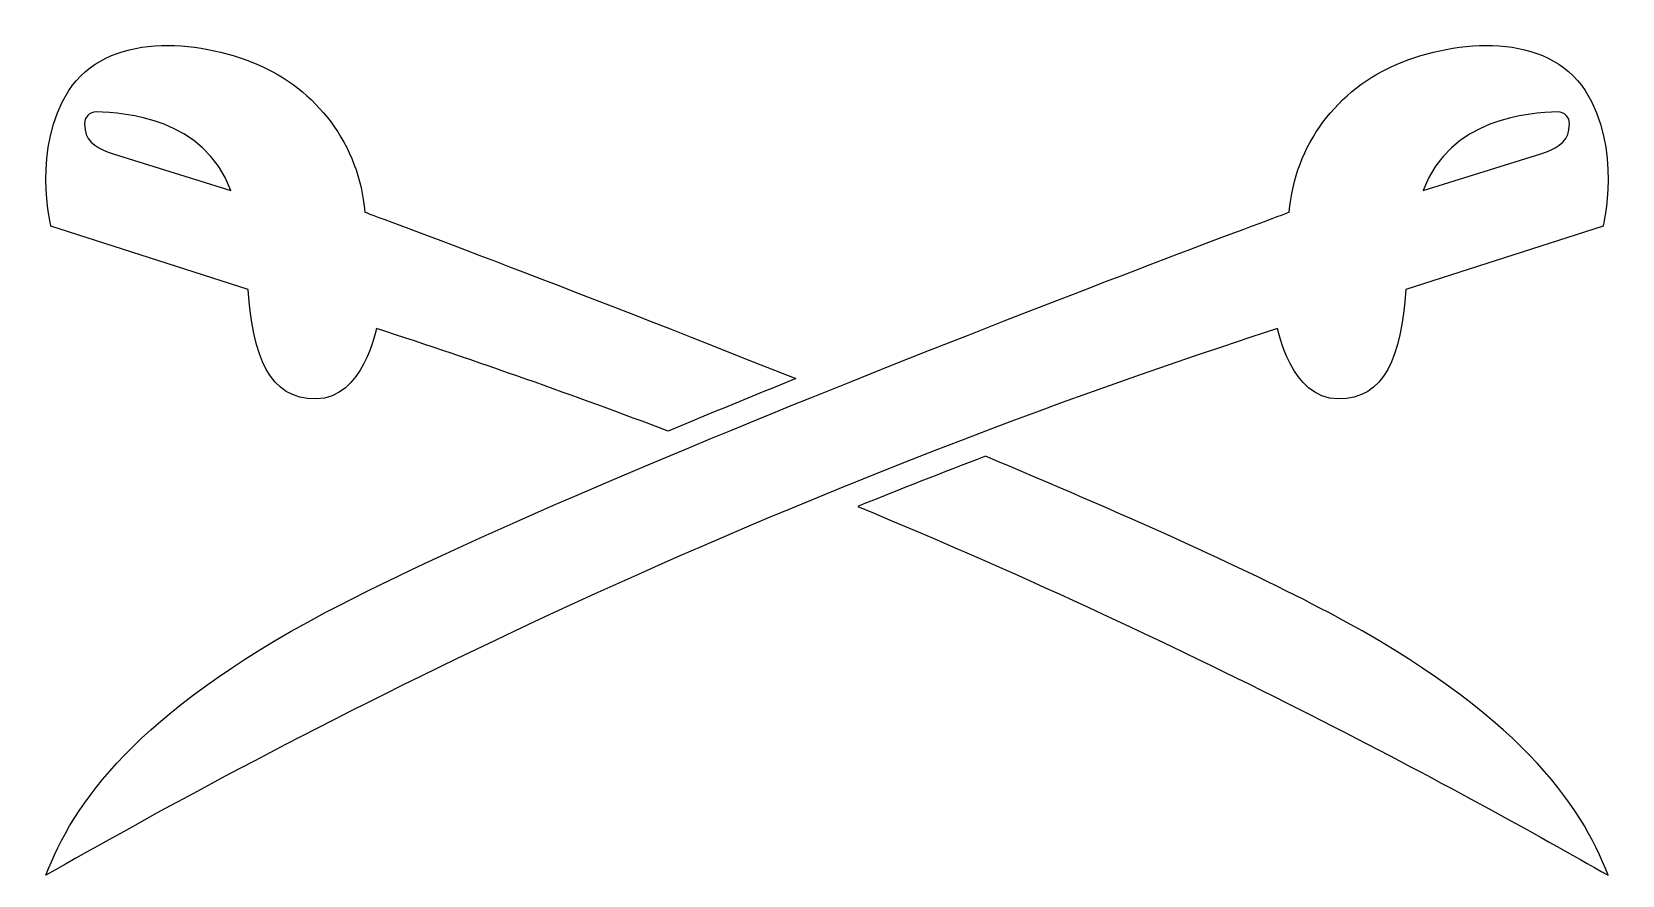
# Model space of a CAD drawing. Header units: centimetres. Extents: x -20.1 to 20.1, y -10.5 to 10.8.
import ezdxf

# ---------------------------------------------------------------- set-up
doc = ezdxf.new("R2010")
doc.units = ezdxf.units.CM
doc.header["$MEASUREMENT"] = 0
doc.layers.add('Layer 1', color=7, linetype='Continuous')

msp = doc.modelspace()

# ---------------------------------------------------------------- linework, layer by layer
at = {"layer": 'Layer 1'}
for points, knots in [([(-14.593, 4.27077), (-14.46814, 2.57916), (-14.07452, 1.50209), (-12.88435, 1.51151), (-12.88435, 1.51151), (-11.69449, 1.52122), (-11.36143, 3.28716), (-11.36143, 3.28716), (-11.36143, 3.28716), (-8.78701, 2.45124), (-6.33382, 1.58023), (-4.00495, 0.69718), (-4.00495, 0.69718), (-2.93863, 1.14314), (-1.85688, 1.58742), (-0.78569, 2.02139), (-0.78569, 2.02139), (-6.55948, 4.33525), (-11.65692, 6.22406), (-11.65692, 6.22406), (-11.65692, 6.22406), (-11.78702, 7.92102), (-12.88414, 9.33217), (-14.37959, 9.96095), (-14.37959, 9.96095), (-15.87525, 10.58979), (-18.15485, 10.77431), (-19.12026, 9.28878), (-19.12026, 9.28878), (-20.05035, 7.85728), (-19.56891, 5.86592), (-19.56891, 5.86592), (-19.56891, 5.86592), (-19.56891, 5.86592), (-14.593, 4.27077), (-14.593, 4.27077)], [0, 0, 0, 0, 0.1, 0.1, 0.1, 0.1, 0.2, 0.2, 0.2, 0.2, 0.3, 0.3, 0.3, 0.3, 0.4, 0.4, 0.4, 0.4, 0.5, 0.5, 0.5, 0.5, 0.6, 0.6, 0.6, 0.6, 0.7, 0.7, 0.7, 0.7, 0.8, 0.8, 0.8, 0.8, 1, 1, 1, 1]), ([(11.36146, 3.28724), (11.36146, 3.28724), (11.69449, 1.52123), (12.88435, 1.51149), (12.88435, 1.51149), (14.07453, 1.5021), (14.46817, 2.57916), (14.593, 4.27075), (14.593, 4.27075), (14.593, 4.27075), (19.56897, 5.86592), (19.56897, 5.86592), (19.56897, 5.86592), (19.56897, 5.86592), (20.05035, 7.85728), (19.12018, 9.28876), (19.12018, 9.28876), (18.15485, 10.77429), (15.87528, 10.58977), (14.3798, 9.96093), (14.3798, 9.96093), (12.88432, 9.33215), (11.78699, 7.92089), (11.65711, 6.22401), (11.65711, 6.22401), (11.65711, 6.22401), (-5.72604, -0.2164), (-12.65056, -3.88284), (-12.65056, -3.88284), (-17.42833, -6.41257), (-19.02046, -8.72704), (-19.69345, -10.50875), (-19.69345, -10.50875), (-14.60951, -7.61479), (-3.62385, -1.57887), (11.36146, 3.28724), (11.36146, 3.28724), (11.36146, 3.28724), (11.36146, 3.28724), (11.36146, 3.28724)], [0, 0, 0, 0, 0.09090909, 0.09090909, 0.09090909, 0.09090909, 0.18181818, 0.18181818, 0.18181818, 0.18181818, 0.27272727, 0.27272727, 0.27272727, 0.27272727, 0.36363636, 0.36363636, 0.36363636, 0.36363636, 0.45454545, 0.45454545, 0.45454545, 0.45454545, 0.54545455, 0.54545455, 0.54545455, 0.54545455, 0.63636364, 0.63636364, 0.63636364, 0.63636364, 0.72727273, 0.72727273, 0.72727273, 0.72727273, 0.81818182, 0.81818182, 0.81818182, 0.81818182, 1, 1, 1, 1]), ([(-18.42316, 8.75239), (-17.6905, 8.73181), (-15.72602, 8.59909), (-15.02848, 6.76958), (-15.02848, 6.76958), (-15.02848, 6.76958), (-18.00237, 7.69615), (-18.00237, 7.69615), (-18.00237, 7.69615), (-18.32053, 7.79505), (-18.68092, 7.96772), (-18.70709, 8.30006), (-18.70709, 8.30006), (-18.70709, 8.30006), (-18.71902, 8.44902), (-18.71902, 8.44902), (-18.71902, 8.44902), (-18.73169, 8.61327), (-18.58779, 8.75713), (-18.42316, 8.75239), (-18.42316, 8.75239), (-18.42316, 8.75239), (-18.42316, 8.75239), (-18.42316, 8.75239)], [0, 0, 0, 0, 0.14285714, 0.14285714, 0.14285714, 0.14285714, 0.28571429, 0.28571429, 0.28571429, 0.28571429, 0.42857143, 0.42857143, 0.42857143, 0.42857143, 0.57142857, 0.57142857, 0.57142857, 0.57142857, 0.71428571, 0.71428571, 0.71428571, 0.71428571, 1, 1, 1, 1]), ([(18.42319, 8.75239), (18.58784, 8.75686), (18.73204, 8.61327), (18.71905, 8.44902), (18.71905, 8.44902), (18.71905, 8.44902), (18.70741, 8.30006), (18.70741, 8.30006), (18.70741, 8.30006), (18.68116, 7.96769), (18.32054, 7.79505), (18.00237, 7.69615), (18.00237, 7.69615), (18.00237, 7.69615), (15.02869, 6.76963), (15.02869, 6.76963), (15.02869, 6.76963), (15.726, 8.59906), (17.69069, 8.73181), (18.42319, 8.75239), (18.42319, 8.75239), (18.42319, 8.75239), (18.42319, 8.75239), (18.42319, 8.75239)], [0, 0, 0, 0, 0.14285714, 0.14285714, 0.14285714, 0.14285714, 0.28571429, 0.28571429, 0.28571429, 0.28571429, 0.42857143, 0.42857143, 0.42857143, 0.42857143, 0.57142857, 0.57142857, 0.57142857, 0.57142857, 0.71428571, 0.71428571, 0.71428571, 0.71428571, 1, 1, 1, 1]), ([(12.65059, -3.88284), (17.42825, -6.41271), (19.02046, -8.72704), (19.69345, -10.50877), (19.69345, -10.50877), (16.10567, -8.46645), (9.57549, -4.85928), (0.77757, -1.20279), (0.77757, -1.20279), (1.82101, -0.77996), (2.89249, -0.35694), (3.99718, 0.06366), (3.99718, 0.06366), (7.33469, -1.33519), (10.49797, -2.74309), (12.65059, -3.88284), (12.65059, -3.88284), (12.65059, -3.88284), (12.65059, -3.88284), (12.65059, -3.88284)], [0, 0, 0, 0, 0.16666667, 0.16666667, 0.16666667, 0.16666667, 0.33333333, 0.33333333, 0.33333333, 0.33333333, 0.5, 0.5, 0.5, 0.5, 0.66666667, 0.66666667, 0.66666667, 0.66666667, 1, 1, 1, 1])]:
    msp.add_open_spline(points, degree=3, knots=knots, dxfattribs=at)

doc.saveas('drawing.dxf')
